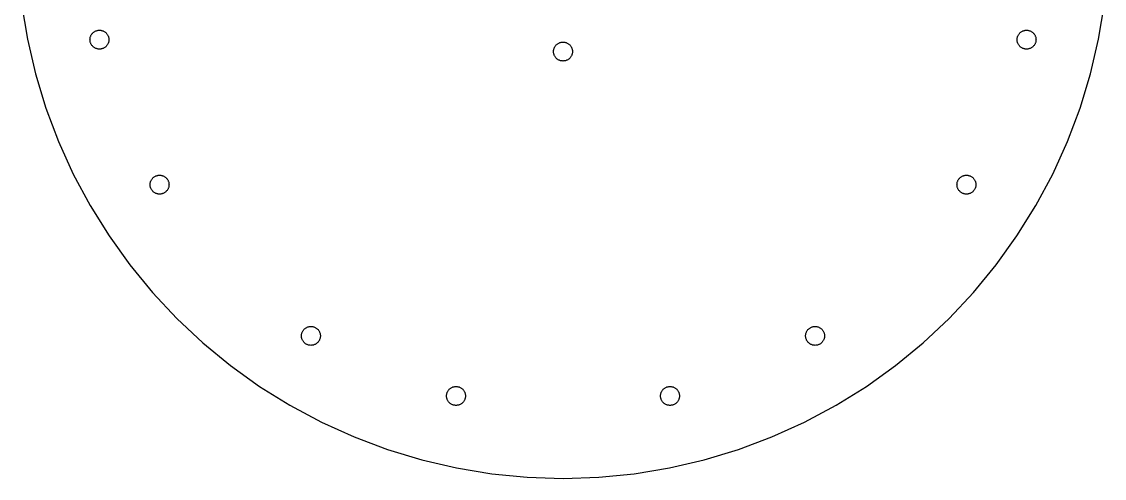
# Model space of a CAD drawing. Header units: metres. Extents: x -101 to 101, y -101 to 101.
# Drawn here: x -100.1 to 100.1, y -101 to -16.5 of the extents above; entities that cross this region are included whole.
import ezdxf

# ---------------------------------------------------------------- set-up
doc = ezdxf.new("R2010")
doc.units = ezdxf.units.M

msp = doc.modelspace()

# ---------------------------------------------------------------- linework, layer by layer
for p, q in [((-100.136, -13.1831), (-99.0593, -19.7041)), ((99.0593, -19.7041), (100.136, -13.1831)), ((-99.0593, -19.7041), (-97.5585, -26.1407)), ((-87.4946, -19.7957), (-87.4908, -19.6812)), ((-87.4908, -19.9101), (-87.4946, -19.7957)), ((-87.4908, -19.6812), (-87.4796, -19.5673)), ((-87.4796, -20.0241), (-87.4908, -19.9101)), ((-87.4796, -19.5673), (-87.4609, -19.4543)), ((-87.4609, -20.1371), (-87.4796, -20.0241)), ((-87.4609, -19.4543), (-87.4349, -19.3428)), ((-87.4349, -19.3428), (-87.4017, -19.2332)), ((-87.4017, -19.2332), (-87.3613, -19.126)), ((-87.3613, -19.126), (-87.3141, -19.0217)), ((-87.3141, -19.0217), (-87.2601, -18.9207)), ((-87.2601, -18.9207), (-87.1996, -18.8234)), ((-87.1996, -18.8234), (-87.1329, -18.7303)), ((-87.1329, -18.7303), (-87.0603, -18.6418)), ((-87.0603, -18.6418), (-86.982, -18.5582)), ((-86.982, -18.5582), (-86.8984, -18.48)), ((-86.8984, -18.48), (-86.8099, -18.4073)), ((-86.8099, -18.4073), (-86.7168, -18.3406)), ((-86.7168, -18.3406), (-86.6196, -18.2801)), ((-86.6196, -18.2801), (-86.5186, -18.2262)), ((-86.5186, -18.2262), (-86.4143, -18.1789)), ((-86.4143, -18.1789), (-86.3071, -18.1385)), ((-86.3071, -18.1385), (-86.1975, -18.1053)), ((-86.1975, -18.1053), (-86.086, -18.0793)), ((-86.086, -18.0793), (-85.973, -18.0607)), ((-85.973, -18.0607), (-85.859, -18.0494)), ((-85.859, -18.0494), (-85.7446, -18.0457)), ((-85.7446, -18.0457), (-85.6301, -18.0494)), ((-85.6301, -18.0494), (-85.5161, -18.0607)), ((-85.5161, -18.0607), (-85.4032, -18.0793)), ((-85.4032, -18.0793), (-85.2916, -18.1053)), ((-85.2916, -18.1053), (-85.182, -18.1385)), ((-85.182, -18.1385), (-85.0749, -18.1789)), ((-85.0749, -18.1789), (-84.9706, -18.2262)), ((-84.9706, -18.2262), (-84.8696, -18.2801)), ((-84.8696, -18.2801), (-84.7723, -18.3406)), ((-84.7723, -18.3406), (-84.6792, -18.4073)), ((-84.6792, -18.4073), (-84.5907, -18.48)), ((-84.5907, -18.48), (-84.5071, -18.5582)), ((-84.5071, -18.5582), (-84.4288, -18.6418)), ((-84.4288, -18.6418), (-84.3562, -18.7303)), ((-84.3562, -18.7303), (-84.2895, -18.8234)), ((-84.2895, -18.8234), (-84.229, -18.9207)), ((-84.229, -18.9207), (-84.175, -19.0217)), ((-84.175, -19.0217), (-84.1278, -19.126)), ((-84.1278, -19.126), (-84.0874, -19.2332)), ((-84.0874, -19.2332), (-84.0542, -19.3428)), ((-84.0542, -19.3428), (-84.0282, -19.4543)), ((-84.0282, -19.4543), (-84.0095, -19.5673)), ((-84.0095, -20.0241), (-84.0282, -20.1371)), ((-84.0095, -19.5673), (-83.9983, -19.6812)), ((-83.9983, -19.9101), (-84.0095, -20.0241)), ((-83.9983, -19.6812), (-83.9946, -19.7957)), ((-83.9946, -19.7957), (-83.9983, -19.9101)), ((83.9946, -19.7957), (83.9983, -19.6812)), ((83.9983, -19.9101), (83.9946, -19.7957)), ((83.9983, -19.6812), (84.0095, -19.5673)), ((84.0095, -20.0241), (83.9983, -19.9101)), ((84.0095, -19.5673), (84.0282, -19.4543)), ((84.0282, -20.1371), (84.0095, -20.0241)), ((84.0282, -19.4543), (84.0542, -19.3428)), ((84.0542, -19.3428), (84.0874, -19.2332)), ((84.0874, -19.2332), (84.1278, -19.126)), ((84.1278, -19.126), (84.175, -19.0217)), ((84.175, -19.0217), (84.229, -18.9207)), ((84.229, -18.9207), (84.2895, -18.8234)), ((84.2895, -18.8234), (84.3562, -18.7303)), ((84.3562, -18.7303), (84.4288, -18.6418)), ((84.4288, -18.6418), (84.5071, -18.5582)), ((84.5071, -18.5582), (84.5907, -18.48)), ((84.5907, -18.48), (84.6792, -18.4073)), ((84.6792, -18.4073), (84.7723, -18.3406)), ((84.7723, -18.3406), (84.8696, -18.2801)), ((84.8696, -18.2801), (84.9706, -18.2262)), ((84.9706, -18.2262), (85.0749, -18.1789)), ((85.0749, -18.1789), (85.182, -18.1385)), ((85.182, -18.1385), (85.2916, -18.1053)), ((85.2916, -18.1053), (85.4032, -18.0793)), ((85.4032, -18.0793), (85.5161, -18.0607)), ((85.5161, -18.0607), (85.6301, -18.0494)), ((85.6301, -18.0494), (85.7446, -18.0457)), ((85.7446, -18.0457), (85.859, -18.0494)), ((85.859, -18.0494), (85.973, -18.0607)), ((85.973, -18.0607), (86.086, -18.0793)), ((86.086, -18.0793), (86.1975, -18.1053)), ((86.1975, -18.1053), (86.3071, -18.1385)), ((86.3071, -18.1385), (86.4143, -18.1789)), ((86.4143, -18.1789), (86.5186, -18.2262)), ((86.5186, -18.2262), (86.6196, -18.2801)), ((86.6196, -18.2801), (86.7168, -18.3406)), ((86.7168, -18.3406), (86.8099, -18.4073)), ((86.8099, -18.4073), (86.8984, -18.48)), ((86.8984, -18.48), (86.982, -18.5582)), ((86.982, -18.5582), (87.0603, -18.6418)), ((87.0603, -18.6418), (87.1329, -18.7303)), ((87.1329, -18.7303), (87.1996, -18.8234)), ((87.1996, -18.8234), (87.2601, -18.9207)), ((87.2601, -18.9207), (87.3141, -19.0217)), ((87.3141, -19.0217), (87.3613, -19.126)), ((87.3613, -19.126), (87.4017, -19.2332)), ((87.4017, -19.2332), (87.4349, -19.3428)), ((87.4349, -19.3428), (87.4609, -19.4543)), ((87.4609, -19.4543), (87.4796, -19.5673)), ((87.4796, -20.0241), (87.4609, -20.1371)), ((87.4796, -19.5673), (87.4908, -19.6812)), ((87.4908, -19.9101), (87.4796, -20.0241)), ((87.4908, -19.6812), (87.4946, -19.7957)), ((87.4946, -19.7957), (87.4908, -19.9101)), ((97.5585, -26.1407), (99.0593, -19.7041)), ((-87.4349, -20.2486), (-87.4609, -20.1371)), ((-87.4017, -20.3582), (-87.4349, -20.2486)), ((-87.3613, -20.4654), (-87.4017, -20.3582)), ((-87.3141, -20.5697), (-87.3613, -20.4654)), ((-87.2601, -20.6707), (-87.3141, -20.5697)), ((-87.1996, -20.7679), (-87.2601, -20.6707)), ((-87.1329, -20.861), (-87.1996, -20.7679)), ((-87.0603, -20.9495), (-87.1329, -20.861)), ((-86.982, -21.0331), (-87.0603, -20.9495)), ((-86.8984, -21.1114), (-86.982, -21.0331)), ((-86.8099, -21.1841), (-86.8984, -21.1114)), ((-86.7168, -21.2508), (-86.8099, -21.1841)), ((-86.6196, -21.3112), (-86.7168, -21.2508)), ((-86.5186, -21.3652), (-86.6196, -21.3112)), ((-86.4143, -21.4125), (-86.5186, -21.3652)), ((-86.3071, -21.4528), (-86.4143, -21.4125)), ((-86.1975, -21.4861), (-86.3071, -21.4528)), ((-86.086, -21.5121), (-86.1975, -21.4861)), ((-85.973, -21.5307), (-86.086, -21.5121)), ((-85.859, -21.5419), (-85.973, -21.5307)), ((-85.7446, -21.5457), (-85.859, -21.5419)), ((-85.6301, -21.5419), (-85.7446, -21.5457)), ((-85.5161, -21.5307), (-85.6301, -21.5419)), ((-85.4032, -21.5121), (-85.5161, -21.5307)), ((-85.2916, -21.4861), (-85.4032, -21.5121)), ((-85.182, -21.4528), (-85.2916, -21.4861)), ((-85.0749, -21.4125), (-85.182, -21.4528)), ((-84.9706, -21.3652), (-85.0749, -21.4125)), ((-84.8696, -21.3112), (-84.9706, -21.3652)), ((-84.7723, -21.2508), (-84.8696, -21.3112)), ((-84.6792, -21.1841), (-84.7723, -21.2508)), ((-84.5907, -21.1114), (-84.6792, -21.1841)), ((-84.5071, -21.0331), (-84.5907, -21.1114)), ((-84.4288, -20.9495), (-84.5071, -21.0331)), ((-84.3562, -20.861), (-84.4288, -20.9495)), ((-84.2895, -20.7679), (-84.3562, -20.861)), ((-84.229, -20.6707), (-84.2895, -20.7679)), ((-84.175, -20.5697), (-84.229, -20.6707)), ((-84.1278, -20.4654), (-84.175, -20.5697)), ((-84.0874, -20.3582), (-84.1278, -20.4654)), ((-84.0542, -20.2486), (-84.0874, -20.3582)), ((-84.0282, -20.1371), (-84.0542, -20.2486)), ((-1.75, -22), (-1.74625, -21.8855)), ((-1.74625, -22.1144), (-1.75, -22)), ((-1.74625, -21.8855), (-1.73502, -21.7716)), ((-1.73502, -21.7716), (-1.71637, -21.6586)), ((-1.71637, -21.6586), (-1.69037, -21.5471)), ((-1.69037, -21.5471), (-1.65712, -21.4375)), ((-1.65712, -21.4375), (-1.61678, -21.3303)), ((-1.61678, -21.3303), (-1.56952, -21.226)), ((-1.56952, -21.226), (-1.51553, -21.125)), ((-1.51553, -21.125), (-1.45506, -21.0277)), ((-1.45506, -21.0277), (-1.38837, -20.9347)), ((-1.38837, -20.9347), (-1.31572, -20.8461)), ((-1.31572, -20.8461), (-1.23743, -20.7626)), ((-1.23743, -20.7626), (-1.15385, -20.6843)), ((-1.15385, -20.6843), (-1.06532, -20.6116)), ((-1.06532, -20.6116), (-0.972244, -20.5449)), ((-0.972244, -20.5449), (-0.875, -20.4845)), ((-0.875, -20.4845), (-0.774002, -20.4305)), ((-0.774002, -20.4305), (-0.669693, -20.3832)), ((-0.669693, -20.3832), (-0.562515, -20.3429)), ((-0.562515, -20.3429), (-0.452927, -20.3096)), ((-0.452927, -20.3096), (-0.3414, -20.2836)), ((-0.3414, -20.2836), (-0.228409, -20.265)), ((-0.228409, -20.265), (-0.114441, -20.2537)), ((-0.114441, -20.2537), (0, -20.25)), ((0, -20.25), (0.114441, -20.2537)), ((0.114441, -20.2537), (0.228409, -20.265)), ((0.228409, -20.265), (0.3414, -20.2836)), ((0.3414, -20.2836), (0.452927, -20.3096)), ((0.452927, -20.3096), (0.562515, -20.3429)), ((0.562515, -20.3429), (0.669693, -20.3832)), ((0.669693, -20.3832), (0.774002, -20.4305)), ((0.774002, -20.4305), (0.875, -20.4845)), ((0.875, -20.4845), (0.972244, -20.5449)), ((0.972244, -20.5449), (1.06532, -20.6116)), ((1.06532, -20.6116), (1.15385, -20.6843)), ((1.15385, -20.6843), (1.23743, -20.7626)), ((1.23743, -20.7626), (1.31572, -20.8461)), ((1.31572, -20.8461), (1.38837, -20.9347)), ((1.38837, -20.9347), (1.45506, -21.0277)), ((1.45506, -21.0277), (1.51553, -21.125)), ((1.51553, -21.125), (1.56952, -21.226)), ((1.56952, -21.226), (1.61678, -21.3303)), ((1.61678, -21.3303), (1.65712, -21.4375)), ((1.65712, -21.4375), (1.69037, -21.5471)), ((1.69037, -21.5471), (1.71637, -21.6586)), ((1.71637, -21.6586), (1.73502, -21.7716)), ((1.73502, -21.7716), (1.74625, -21.8855)), ((1.74625, -21.8855), (1.75, -22)), ((1.75, -22), (1.74625, -22.1144)), ((84.0542, -20.2486), (84.0282, -20.1371)), ((84.0874, -20.3582), (84.0542, -20.2486)), ((84.1278, -20.4654), (84.0874, -20.3582)), ((84.175, -20.5697), (84.1278, -20.4654)), ((84.229, -20.6707), (84.175, -20.5697)), ((84.2895, -20.7679), (84.229, -20.6707)), ((84.3562, -20.861), (84.2895, -20.7679)), ((84.4288, -20.9495), (84.3562, -20.861)), ((84.5071, -21.0331), (84.4288, -20.9495)), ((84.5907, -21.1114), (84.5071, -21.0331)), ((84.6792, -21.1841), (84.5907, -21.1114)), ((84.7723, -21.2508), (84.6792, -21.1841)), ((84.8696, -21.3112), (84.7723, -21.2508)), ((84.9706, -21.3652), (84.8696, -21.3112)), ((85.0749, -21.4125), (84.9706, -21.3652)), ((85.182, -21.4528), (85.0749, -21.4125)), ((85.2916, -21.4861), (85.182, -21.4528)), ((85.4032, -21.5121), (85.2916, -21.4861)), ((85.5161, -21.5307), (85.4032, -21.5121)), ((85.6301, -21.5419), (85.5161, -21.5307)), ((85.7446, -21.5457), (85.6301, -21.5419)), ((85.859, -21.5419), (85.7446, -21.5457)), ((85.973, -21.5307), (85.859, -21.5419)), ((86.086, -21.5121), (85.973, -21.5307)), ((86.1975, -21.4861), (86.086, -21.5121)), ((86.3071, -21.4528), (86.1975, -21.4861)), ((86.4143, -21.4125), (86.3071, -21.4528)), ((86.5186, -21.3652), (86.4143, -21.4125)), ((86.6196, -21.3112), (86.5186, -21.3652)), ((86.7168, -21.2508), (86.6196, -21.3112)), ((86.8099, -21.1841), (86.7168, -21.2508)), ((86.8984, -21.1114), (86.8099, -21.1841)), ((86.982, -21.0331), (86.8984, -21.1114)), ((87.0603, -20.9495), (86.982, -21.0331)), ((87.1329, -20.861), (87.0603, -20.9495)), ((87.1996, -20.7679), (87.1329, -20.861)), ((87.2601, -20.6707), (87.1996, -20.7679)), ((87.3141, -20.5697), (87.2601, -20.6707)), ((87.3613, -20.4654), (87.3141, -20.5697)), ((87.4017, -20.3582), (87.3613, -20.4654)), ((87.4349, -20.2486), (87.4017, -20.3582)), ((87.4609, -20.1371), (87.4349, -20.2486)), ((-1.73502, -22.2284), (-1.74625, -22.1144)), ((-1.71637, -22.3414), (-1.73502, -22.2284)), ((-1.69037, -22.4529), (-1.71637, -22.3414)), ((-1.65712, -22.5625), (-1.69037, -22.4529)), ((-1.61678, -22.6697), (-1.65712, -22.5625)), ((-1.56952, -22.774), (-1.61678, -22.6697)), ((-1.51553, -22.875), (-1.56952, -22.774)), ((-1.45506, -22.9722), (-1.51553, -22.875)), ((-1.38837, -23.0653), (-1.45506, -22.9722)), ((-1.31572, -23.1539), (-1.38837, -23.0653)), ((-1.23743, -23.2374), (-1.31572, -23.1539)), ((-1.15385, -23.3157), (-1.23743, -23.2374)), ((-1.06532, -23.3884), (-1.15385, -23.3157)), ((-0.972244, -23.4551), (-1.06532, -23.3884)), ((-0.875, -23.5155), (-0.972244, -23.4551)), ((-0.774002, -23.5695), (-0.875, -23.5155)), ((-0.669693, -23.6168), (-0.774002, -23.5695)), ((-0.562515, -23.6571), (-0.669693, -23.6168)), ((-0.452927, -23.6904), (-0.562515, -23.6571)), ((-0.3414, -23.7164), (-0.452927, -23.6904)), ((-0.228409, -23.735), (-0.3414, -23.7164)), ((-0.114441, -23.7462), (-0.228409, -23.735)), ((0, -23.75), (-0.114441, -23.7462)), ((0.114441, -23.7462), (0, -23.75)), ((0.228409, -23.735), (0.114441, -23.7462)), ((0.3414, -23.7164), (0.228409, -23.735)), ((0.452927, -23.6904), (0.3414, -23.7164)), ((0.562515, -23.6571), (0.452927, -23.6904)), ((0.669693, -23.6168), (0.562515, -23.6571)), ((0.774002, -23.5695), (0.669693, -23.6168)), ((0.875, -23.5155), (0.774002, -23.5695)), ((0.972244, -23.4551), (0.875, -23.5155)), ((1.06532, -23.3884), (0.972244, -23.4551)), ((1.15385, -23.3157), (1.06532, -23.3884)), ((1.23743, -23.2374), (1.15385, -23.3157)), ((1.31572, -23.1539), (1.23743, -23.2374)), ((1.38837, -23.0653), (1.31572, -23.1539)), ((1.45506, -22.9722), (1.38837, -23.0653)), ((1.51553, -22.875), (1.45506, -22.9722)), ((1.56952, -22.774), (1.51553, -22.875)), ((1.61678, -22.6697), (1.56952, -22.774)), ((1.65712, -22.5625), (1.61678, -22.6697)), ((1.69037, -22.4529), (1.65712, -22.5625)), ((1.71637, -22.3414), (1.69037, -22.4529)), ((1.73502, -22.2284), (1.71637, -22.3414)), ((1.74625, -22.1144), (1.73502, -22.2284)), ((-97.5585, -26.1407), (-95.6399, -32.4654)), ((95.6399, -32.4654), (97.5585, -26.1407)), ((-95.6399, -32.4654), (-93.3118, -38.651)), ((93.3118, -38.651), (95.6399, -32.4654)), ((-93.3118, -38.651), (-90.5841, -44.6711)), ((90.5841, -44.6711), (93.3118, -38.651)), ((-90.5841, -44.6711), (-87.4686, -50.5)), ((-76.2854, -46.0704), (-76.245, -45.9632)), ((-76.245, -45.9632), (-76.1978, -45.8589)), ((-76.1978, -45.8589), (-76.1438, -45.7579)), ((-76.1438, -45.7579), (-76.0833, -45.6606)), ((-76.0833, -45.6606), (-76.0166, -45.5676)), ((-76.0166, -45.5676), (-75.9439, -45.479)), ((-75.9439, -45.479), (-75.8657, -45.3954)), ((-75.8657, -45.3954), (-75.7821, -45.3172)), ((-75.7821, -45.3172), (-75.6936, -45.2445)), ((-75.6936, -45.2445), (-75.6005, -45.1778)), ((-75.6005, -45.1778), (-75.5032, -45.1173)), ((-75.5032, -45.1173), (-75.4022, -45.0634)), ((-75.4022, -45.0634), (-75.2979, -45.0161)), ((-75.2979, -45.0161), (-75.1908, -44.9758)), ((-75.1908, -44.9758), (-75.0812, -44.9425)), ((-75.0812, -44.9425), (-74.9696, -44.9165)), ((-74.9696, -44.9165), (-74.8566, -44.8979)), ((-74.8566, -44.8979), (-74.7427, -44.8866)), ((-74.7427, -44.8866), (-74.6282, -44.8829)), ((-74.6282, -44.8829), (-74.5138, -44.8866)), ((-74.5138, -44.8866), (-74.3998, -44.8979)), ((-74.3998, -44.8979), (-74.2868, -44.9165)), ((-74.2868, -44.9165), (-74.1753, -44.9425)), ((-74.1753, -44.9425), (-74.0657, -44.9758)), ((-74.0657, -44.9758), (-73.9585, -45.0161)), ((-73.9585, -45.0161), (-73.8542, -45.0634)), ((-73.8542, -45.0634), (-73.7532, -45.1173)), ((-73.7532, -45.1173), (-73.656, -45.1778)), ((-73.656, -45.1778), (-73.5629, -45.2445)), ((-73.5629, -45.2445), (-73.4744, -45.3172)), ((-73.4744, -45.3172), (-73.3908, -45.3954)), ((-73.3908, -45.3954), (-73.3125, -45.479)), ((-73.3125, -45.479), (-73.2399, -45.5676)), ((-73.2399, -45.5676), (-73.1732, -45.6606)), ((-73.1732, -45.6606), (-73.1127, -45.7579)), ((-73.1127, -45.7579), (-73.0587, -45.8589)), ((-73.0587, -45.8589), (-73.0114, -45.9632)), ((-73.0114, -45.9632), (-72.9711, -46.0704)), ((72.9711, -46.0704), (73.0114, -45.9632)), ((73.0114, -45.9632), (73.0587, -45.8589)), ((73.0587, -45.8589), (73.1127, -45.7579)), ((73.1127, -45.7579), (73.1732, -45.6606)), ((73.1732, -45.6606), (73.2399, -45.5676)), ((73.2399, -45.5676), (73.3125, -45.479)), ((73.3125, -45.479), (73.3908, -45.3954)), ((73.3908, -45.3954), (73.4744, -45.3172)), ((73.4744, -45.3172), (73.5629, -45.2445)), ((73.5629, -45.2445), (73.656, -45.1778)), ((73.656, -45.1778), (73.7532, -45.1173)), ((73.7532, -45.1173), (73.8542, -45.0634)), ((73.8542, -45.0634), (73.9585, -45.0161)), ((73.9585, -45.0161), (74.0657, -44.9758)), ((74.0657, -44.9758), (74.1753, -44.9425)), ((74.1753, -44.9425), (74.2868, -44.9165)), ((74.2868, -44.9165), (74.3998, -44.8979)), ((74.3998, -44.8979), (74.5138, -44.8866)), ((74.5138, -44.8866), (74.6282, -44.8829)), ((74.6282, -44.8829), (74.7427, -44.8866)), ((74.7427, -44.8866), (74.8566, -44.8979)), ((74.8566, -44.8979), (74.9696, -44.9165)), ((74.9696, -44.9165), (75.0812, -44.9425)), ((75.0812, -44.9425), (75.1908, -44.9758)), ((75.1908, -44.9758), (75.2979, -45.0161)), ((75.2979, -45.0161), (75.4022, -45.0634)), ((75.4022, -45.0634), (75.5032, -45.1173)), ((75.5032, -45.1173), (75.6005, -45.1778)), ((75.6005, -45.1778), (75.6936, -45.2445)), ((75.6936, -45.2445), (75.7821, -45.3172)), ((75.7821, -45.3172), (75.8657, -45.3954)), ((75.8657, -45.3954), (75.9439, -45.479)), ((75.9439, -45.479), (76.0166, -45.5676)), ((76.0166, -45.5676), (76.0833, -45.6606)), ((76.0833, -45.6606), (76.1438, -45.7579)), ((76.1438, -45.7579), (76.1978, -45.8589)), ((76.1978, -45.8589), (76.245, -45.9632)), ((76.245, -45.9632), (76.2854, -46.0704)), ((87.4686, -50.5), (90.5841, -44.6711)), ((-76.3782, -46.6329), (-76.3745, -46.5184)), ((-76.3745, -46.7473), (-76.3782, -46.6329)), ((-76.3745, -46.5184), (-76.3633, -46.4045)), ((-76.3633, -46.8613), (-76.3745, -46.7473)), ((-76.3633, -46.4045), (-76.3446, -46.2915)), ((-76.3446, -46.9743), (-76.3633, -46.8613)), ((-76.3446, -46.2915), (-76.3186, -46.1799)), ((-76.3186, -47.0858), (-76.3446, -46.9743)), ((-76.3186, -46.1799), (-76.2854, -46.0704)), ((-76.2854, -47.1954), (-76.3186, -47.0858)), ((-76.245, -47.3026), (-76.2854, -47.1954)), ((-76.1978, -47.4069), (-76.245, -47.3026)), ((-76.1438, -47.5079), (-76.1978, -47.4069)), ((-76.0833, -47.6051), (-76.1438, -47.5079)), ((-76.0166, -47.6982), (-76.0833, -47.6051)), ((-75.9439, -47.7867), (-76.0166, -47.6982)), ((-75.8657, -47.8703), (-75.9439, -47.7867)), ((-75.7821, -47.9486), (-75.8657, -47.8703)), ((-75.6936, -48.0213), (-75.7821, -47.9486)), ((-75.6005, -48.088), (-75.6936, -48.0213)), ((-73.5629, -48.0213), (-73.656, -48.088)), ((-73.4744, -47.9486), (-73.5629, -48.0213)), ((-73.3908, -47.8703), (-73.4744, -47.9486)), ((-73.3125, -47.7867), (-73.3908, -47.8703)), ((-73.2399, -47.6982), (-73.3125, -47.7867)), ((-73.1732, -47.6051), (-73.2399, -47.6982)), ((-73.1127, -47.5079), (-73.1732, -47.6051)), ((-73.0587, -47.4069), (-73.1127, -47.5079)), ((-73.0114, -47.3026), (-73.0587, -47.4069)), ((-72.9711, -47.1954), (-73.0114, -47.3026)), ((-72.9711, -46.0704), (-72.9379, -46.1799)), ((-72.9379, -47.0858), (-72.9711, -47.1954)), ((-72.9379, -46.1799), (-72.9118, -46.2915)), ((-72.9118, -46.9743), (-72.9379, -47.0858)), ((-72.9118, -46.2915), (-72.8932, -46.4045)), ((-72.8932, -46.8613), (-72.9118, -46.9743)), ((-72.8932, -46.4045), (-72.882, -46.5184)), ((-72.882, -46.7473), (-72.8932, -46.8613)), ((-72.882, -46.5184), (-72.8782, -46.6329)), ((-72.8782, -46.6329), (-72.882, -46.7473)), ((72.8782, -46.6329), (72.882, -46.5184)), ((72.882, -46.7473), (72.8782, -46.6329)), ((72.882, -46.5184), (72.8932, -46.4045)), ((72.8932, -46.8613), (72.882, -46.7473)), ((72.8932, -46.4045), (72.9118, -46.2915)), ((72.9118, -46.9743), (72.8932, -46.8613)), ((72.9118, -46.2915), (72.9379, -46.1799)), ((72.9379, -47.0858), (72.9118, -46.9743)), ((72.9379, -46.1799), (72.9711, -46.0704)), ((72.9711, -47.1954), (72.9379, -47.0858)), ((73.0114, -47.3026), (72.9711, -47.1954)), ((73.0587, -47.4069), (73.0114, -47.3026)), ((73.1127, -47.5079), (73.0587, -47.4069)), ((73.1732, -47.6051), (73.1127, -47.5079)), ((73.2399, -47.6982), (73.1732, -47.6051)), ((73.3125, -47.7867), (73.2399, -47.6982)), ((73.3908, -47.8703), (73.3125, -47.7867)), ((73.4744, -47.9486), (73.3908, -47.8703)), ((73.5629, -48.0213), (73.4744, -47.9486)), ((73.656, -48.088), (73.5629, -48.0213)), ((75.6936, -48.0213), (75.6005, -48.088)), ((75.7821, -47.9486), (75.6936, -48.0213)), ((75.8657, -47.8703), (75.7821, -47.9486)), ((75.9439, -47.7867), (75.8657, -47.8703)), ((76.0166, -47.6982), (75.9439, -47.7867)), ((76.0833, -47.6051), (76.0166, -47.6982)), ((76.1438, -47.5079), (76.0833, -47.6051)), ((76.1978, -47.4069), (76.1438, -47.5079)), ((76.245, -47.3026), (76.1978, -47.4069)), ((76.2854, -47.1954), (76.245, -47.3026)), ((76.2854, -46.0704), (76.3186, -46.1799)), ((76.3186, -47.0858), (76.2854, -47.1954)), ((76.3186, -46.1799), (76.3446, -46.2915)), ((76.3446, -46.9743), (76.3186, -47.0858)), ((76.3446, -46.2915), (76.3633, -46.4045)), ((76.3633, -46.8613), (76.3446, -46.9743)), ((76.3633, -46.4045), (76.3745, -46.5184)), ((76.3745, -46.7473), (76.3633, -46.8613)), ((76.3745, -46.5184), (76.3782, -46.6329)), ((76.3782, -46.6329), (76.3745, -46.7473)), ((-75.5032, -48.1484), (-75.6005, -48.088)), ((-75.4022, -48.2024), (-75.5032, -48.1484)), ((-75.2979, -48.2497), (-75.4022, -48.2024)), ((-75.1908, -48.29), (-75.2979, -48.2497)), ((-75.0812, -48.3233), (-75.1908, -48.29)), ((-74.9696, -48.3493), (-75.0812, -48.3233)), ((-74.8566, -48.3679), (-74.9696, -48.3493)), ((-74.7427, -48.3791), (-74.8566, -48.3679)), ((-74.6282, -48.3829), (-74.7427, -48.3791)), ((-74.5138, -48.3791), (-74.6282, -48.3829)), ((-74.3998, -48.3679), (-74.5138, -48.3791)), ((-74.2868, -48.3493), (-74.3998, -48.3679)), ((-74.1753, -48.3233), (-74.2868, -48.3493)), ((-74.0657, -48.29), (-74.1753, -48.3233)), ((-73.9585, -48.2497), (-74.0657, -48.29)), ((-73.8542, -48.2024), (-73.9585, -48.2497)), ((-73.7532, -48.1484), (-73.8542, -48.2024)), ((-73.656, -48.088), (-73.7532, -48.1484)), ((73.7532, -48.1484), (73.656, -48.088)), ((73.8542, -48.2024), (73.7532, -48.1484)), ((73.9585, -48.2497), (73.8542, -48.2024)), ((74.0657, -48.29), (73.9585, -48.2497)), ((74.1753, -48.3233), (74.0657, -48.29)), ((74.2868, -48.3493), (74.1753, -48.3233)), ((74.3998, -48.3679), (74.2868, -48.3493)), ((74.5138, -48.3791), (74.3998, -48.3679)), ((74.6282, -48.3829), (74.5138, -48.3791)), ((74.7427, -48.3791), (74.6282, -48.3829)), ((74.8566, -48.3679), (74.7427, -48.3791)), ((74.9696, -48.3493), (74.8566, -48.3679)), ((75.0812, -48.3233), (74.9696, -48.3493)), ((75.1908, -48.29), (75.0812, -48.3233)), ((75.2979, -48.2497), (75.1908, -48.29)), ((75.4022, -48.2024), (75.2979, -48.2497)), ((75.5032, -48.1484), (75.4022, -48.2024)), ((75.6005, -48.088), (75.5032, -48.1484)), ((-87.4686, -50.5), (-83.9784, -56.1126)), ((83.9784, -56.1126), (87.4686, -50.5)), ((-83.9784, -56.1126), (-80.1287, -61.4849)), ((80.1287, -61.4849), (83.9784, -56.1126)), ((-80.1287, -61.4849), (-75.9358, -66.5939)), ((75.9358, -66.5939), (80.1287, -61.4849)), ((-75.9358, -66.5939), (-71.4178, -71.4178)), ((71.4178, -71.4178), (75.9358, -66.5939)), ((-71.4178, -71.4178), (-66.5939, -75.9358)), ((66.5939, -75.9358), (71.4178, -71.4178)), ((-48.3233, -74.1753), (-48.29, -74.0657)), ((-48.29, -74.0657), (-48.2497, -73.9585)), ((-48.2497, -73.9585), (-48.2024, -73.8542)), ((-48.2024, -73.8542), (-48.1484, -73.7532)), ((-48.1484, -73.7532), (-48.088, -73.656)), ((-48.088, -73.656), (-48.0213, -73.5629)), ((-48.0213, -73.5629), (-47.9486, -73.4744)), ((-47.9486, -73.4744), (-47.8703, -73.3908)), ((-47.8703, -73.3908), (-47.7867, -73.3125)), ((-47.7867, -73.3125), (-47.6982, -73.2399)), ((-47.6982, -73.2399), (-47.6051, -73.1732)), ((-47.6051, -73.1732), (-47.5079, -73.1127)), ((-47.5079, -73.1127), (-47.4069, -73.0587)), ((-47.4069, -73.0587), (-47.3026, -73.0114)), ((-47.3026, -73.0114), (-47.1954, -72.9711)), ((-47.1954, -72.9711), (-47.0858, -72.9379)), ((-47.0858, -72.9379), (-46.9743, -72.9118)), ((-46.9743, -72.9118), (-46.8613, -72.8932)), ((-46.8613, -72.8932), (-46.7473, -72.882)), ((-46.7473, -72.882), (-46.6329, -72.8782)), ((-46.6329, -72.8782), (-46.5184, -72.882)), ((-46.5184, -72.882), (-46.4045, -72.8932)), ((-46.4045, -72.8932), (-46.2915, -72.9118)), ((-46.2915, -72.9118), (-46.1799, -72.9379)), ((-46.1799, -72.9379), (-46.0704, -72.9711)), ((-46.0704, -72.9711), (-45.9632, -73.0114)), ((-45.9632, -73.0114), (-45.8589, -73.0587)), ((-45.8589, -73.0587), (-45.7579, -73.1127)), ((-45.7579, -73.1127), (-45.6606, -73.1732)), ((-45.6606, -73.1732), (-45.5676, -73.2399)), ((-45.5676, -73.2399), (-45.479, -73.3125)), ((-45.479, -73.3125), (-45.3954, -73.3908)), ((-45.3954, -73.3908), (-45.3172, -73.4744)), ((-45.3172, -73.4744), (-45.2445, -73.5629)), ((-45.2445, -73.5629), (-45.1778, -73.656)), ((-45.1778, -73.656), (-45.1173, -73.7532)), ((-45.1173, -73.7532), (-45.0634, -73.8542)), ((-45.0634, -73.8542), (-45.0161, -73.9585)), ((-45.0161, -73.9585), (-44.9758, -74.0657)), ((-44.9758, -74.0657), (-44.9425, -74.1753)), ((44.9425, -74.1753), (44.9758, -74.0657)), ((44.9758, -74.0657), (45.0161, -73.9585)), ((45.0161, -73.9585), (45.0634, -73.8542)), ((45.0634, -73.8542), (45.1173, -73.7532)), ((45.1173, -73.7532), (45.1778, -73.656)), ((45.1778, -73.656), (45.2445, -73.5629)), ((45.2445, -73.5629), (45.3172, -73.4744)), ((45.3172, -73.4744), (45.3954, -73.3908)), ((45.3954, -73.3908), (45.479, -73.3125)), ((45.479, -73.3125), (45.5676, -73.2399)), ((45.5676, -73.2399), (45.6606, -73.1732)), ((45.6606, -73.1732), (45.7579, -73.1127)), ((45.7579, -73.1127), (45.8589, -73.0587)), ((45.8589, -73.0587), (45.9632, -73.0114)), ((45.9632, -73.0114), (46.0704, -72.9711)), ((46.0704, -72.9711), (46.1799, -72.9379)), ((46.1799, -72.9379), (46.2915, -72.9118)), ((46.2915, -72.9118), (46.4045, -72.8932)), ((46.4045, -72.8932), (46.5184, -72.882)), ((46.5184, -72.882), (46.6329, -72.8782)), ((46.6329, -72.8782), (46.7473, -72.882)), ((46.7473, -72.882), (46.8613, -72.8932)), ((46.8613, -72.8932), (46.9743, -72.9118)), ((46.9743, -72.9118), (47.0858, -72.9379)), ((47.0858, -72.9379), (47.1954, -72.9711)), ((47.1954, -72.9711), (47.3026, -73.0114)), ((47.3026, -73.0114), (47.4069, -73.0587)), ((47.4069, -73.0587), (47.5079, -73.1127)), ((47.5079, -73.1127), (47.6051, -73.1732)), ((47.6051, -73.1732), (47.6982, -73.2399)), ((47.6982, -73.2399), (47.7867, -73.3125)), ((47.7867, -73.3125), (47.8703, -73.3908)), ((47.8703, -73.3908), (47.9486, -73.4744)), ((47.9486, -73.4744), (48.0213, -73.5629)), ((48.0213, -73.5629), (48.088, -73.656)), ((48.088, -73.656), (48.1484, -73.7532)), ((48.1484, -73.7532), (48.2024, -73.8542)), ((48.2024, -73.8542), (48.2497, -73.9585)), ((48.2497, -73.9585), (48.29, -74.0657)), ((48.29, -74.0657), (48.3233, -74.1753)), ((-66.5939, -75.9358), (-61.4849, -80.1287)), ((-48.3829, -74.6282), (-48.3791, -74.5138)), ((-48.3791, -74.7427), (-48.3829, -74.6282)), ((-48.3791, -74.5138), (-48.3679, -74.3998)), ((-48.3679, -74.8566), (-48.3791, -74.7427)), ((-48.3679, -74.3998), (-48.3493, -74.2868)), ((-48.3493, -74.9696), (-48.3679, -74.8566)), ((-48.3493, -74.2868), (-48.3233, -74.1753)), ((-48.3233, -75.0812), (-48.3493, -74.9696)), ((-48.29, -75.1908), (-48.3233, -75.0812)), ((-48.2497, -75.2979), (-48.29, -75.1908)), ((-48.2024, -75.4022), (-48.2497, -75.2979)), ((-48.1484, -75.5032), (-48.2024, -75.4022)), ((-48.088, -75.6005), (-48.1484, -75.5032)), ((-48.0213, -75.6936), (-48.088, -75.6005)), ((-47.9486, -75.7821), (-48.0213, -75.6936)), ((-47.8703, -75.8657), (-47.9486, -75.7821)), ((-47.7867, -75.9439), (-47.8703, -75.8657)), ((-47.6982, -76.0166), (-47.7867, -75.9439)), ((-47.6051, -76.0833), (-47.6982, -76.0166)), ((-47.5079, -76.1438), (-47.6051, -76.0833)), ((-45.6606, -76.0833), (-45.7579, -76.1438)), ((-45.5676, -76.0166), (-45.6606, -76.0833)), ((-45.479, -75.9439), (-45.5676, -76.0166)), ((-45.3954, -75.8657), (-45.479, -75.9439)), ((-45.3172, -75.7821), (-45.3954, -75.8657)), ((-45.2445, -75.6936), (-45.3172, -75.7821)), ((-45.1778, -75.6005), (-45.2445, -75.6936)), ((-45.1173, -75.5032), (-45.1778, -75.6005)), ((-45.0634, -75.4022), (-45.1173, -75.5032)), ((-45.0161, -75.2979), (-45.0634, -75.4022)), ((-44.9758, -75.1908), (-45.0161, -75.2979)), ((-44.9425, -75.0812), (-44.9758, -75.1908)), ((-44.9425, -74.1753), (-44.9165, -74.2868)), ((-44.9165, -74.9696), (-44.9425, -75.0812)), ((-44.9165, -74.2868), (-44.8979, -74.3998)), ((-44.8979, -74.8566), (-44.9165, -74.9696)), ((-44.8979, -74.3998), (-44.8866, -74.5138)), ((-44.8866, -74.7427), (-44.8979, -74.8566)), ((-44.8866, -74.5138), (-44.8829, -74.6282)), ((-44.8829, -74.6282), (-44.8866, -74.7427)), ((44.8829, -74.6282), (44.8866, -74.5138)), ((44.8866, -74.7427), (44.8829, -74.6282)), ((44.8866, -74.5138), (44.8979, -74.3998)), ((44.8979, -74.8566), (44.8866, -74.7427)), ((44.8979, -74.3998), (44.9165, -74.2868)), ((44.9165, -74.9696), (44.8979, -74.8566)), ((44.9165, -74.2868), (44.9425, -74.1753)), ((44.9425, -75.0812), (44.9165, -74.9696)), ((44.9758, -75.1908), (44.9425, -75.0812)), ((45.0161, -75.2979), (44.9758, -75.1908)), ((45.0634, -75.4022), (45.0161, -75.2979)), ((45.1173, -75.5032), (45.0634, -75.4022)), ((45.1778, -75.6005), (45.1173, -75.5032)), ((45.2445, -75.6936), (45.1778, -75.6005)), ((45.3172, -75.7821), (45.2445, -75.6936)), ((45.3954, -75.8657), (45.3172, -75.7821)), ((45.479, -75.9439), (45.3954, -75.8657)), ((45.5676, -76.0166), (45.479, -75.9439)), ((45.6606, -76.0833), (45.5676, -76.0166)), ((45.7579, -76.1438), (45.6606, -76.0833)), ((47.6051, -76.0833), (47.5079, -76.1438)), ((47.6982, -76.0166), (47.6051, -76.0833)), ((47.7867, -75.9439), (47.6982, -76.0166)), ((47.8703, -75.8657), (47.7867, -75.9439)), ((47.9486, -75.7821), (47.8703, -75.8657)), ((48.0213, -75.6936), (47.9486, -75.7821)), ((48.088, -75.6005), (48.0213, -75.6936)), ((48.1484, -75.5032), (48.088, -75.6005)), ((48.2024, -75.4022), (48.1484, -75.5032)), ((48.2497, -75.2979), (48.2024, -75.4022)), ((48.29, -75.1908), (48.2497, -75.2979)), ((48.3233, -75.0812), (48.29, -75.1908)), ((48.3233, -74.1753), (48.3493, -74.2868)), ((48.3493, -74.9696), (48.3233, -75.0812)), ((48.3493, -74.2868), (48.3679, -74.3998)), ((48.3679, -74.8566), (48.3493, -74.9696)), ((48.3679, -74.3998), (48.3791, -74.5138)), ((48.3791, -74.7427), (48.3679, -74.8566)), ((48.3791, -74.5138), (48.3829, -74.6282)), ((48.3829, -74.6282), (48.3791, -74.7427)), ((61.4849, -80.1287), (66.5939, -75.9358)), ((-47.4069, -76.1978), (-47.5079, -76.1438)), ((-47.3026, -76.245), (-47.4069, -76.1978)), ((-47.1954, -76.2854), (-47.3026, -76.245)), ((-47.0858, -76.3186), (-47.1954, -76.2854)), ((-46.9743, -76.3446), (-47.0858, -76.3186)), ((-46.8613, -76.3633), (-46.9743, -76.3446)), ((-46.7473, -76.3745), (-46.8613, -76.3633)), ((-46.6329, -76.3782), (-46.7473, -76.3745)), ((-46.5184, -76.3745), (-46.6329, -76.3782)), ((-46.4045, -76.3633), (-46.5184, -76.3745)), ((-46.2915, -76.3446), (-46.4045, -76.3633)), ((-46.1799, -76.3186), (-46.2915, -76.3446)), ((-46.0704, -76.2854), (-46.1799, -76.3186)), ((-45.9632, -76.245), (-46.0704, -76.2854)), ((-45.8589, -76.1978), (-45.9632, -76.245)), ((-45.7579, -76.1438), (-45.8589, -76.1978)), ((45.8589, -76.1978), (45.7579, -76.1438)), ((45.9632, -76.245), (45.8589, -76.1978)), ((46.0704, -76.2854), (45.9632, -76.245)), ((46.1799, -76.3186), (46.0704, -76.2854)), ((46.2915, -76.3446), (46.1799, -76.3186)), ((46.4045, -76.3633), (46.2915, -76.3446)), ((46.5184, -76.3745), (46.4045, -76.3633)), ((46.6329, -76.3782), (46.5184, -76.3745)), ((46.7473, -76.3745), (46.6329, -76.3782)), ((46.8613, -76.3633), (46.7473, -76.3745)), ((46.9743, -76.3446), (46.8613, -76.3633)), ((47.0858, -76.3186), (46.9743, -76.3446)), ((47.1954, -76.2854), (47.0858, -76.3186)), ((47.3026, -76.245), (47.1954, -76.2854)), ((47.4069, -76.1978), (47.3026, -76.245)), ((47.5079, -76.1438), (47.4069, -76.1978)), ((-61.4849, -80.1287), (-56.1126, -83.9784)), ((56.1126, -83.9784), (61.4849, -80.1287)), ((-56.1126, -83.9784), (-50.5, -87.4686)), ((-20.4654, -84.1278), (-20.3582, -84.0874)), ((-20.3582, -84.0874), (-20.2486, -84.0542)), ((-20.2486, -84.0542), (-20.1371, -84.0282)), ((-20.1371, -84.0282), (-20.0241, -84.0095)), ((-20.0241, -84.0095), (-19.9101, -83.9983)), ((-19.9101, -83.9983), (-19.7957, -83.9946)), ((-19.7957, -83.9946), (-19.6812, -83.9983)), ((-19.6812, -83.9983), (-19.5673, -84.0095)), ((-19.5673, -84.0095), (-19.4543, -84.0282)), ((-19.4543, -84.0282), (-19.3428, -84.0542)), ((-19.3428, -84.0542), (-19.2332, -84.0874)), ((-19.2332, -84.0874), (-19.126, -84.1278)), ((19.126, -84.1278), (19.2332, -84.0874)), ((19.2332, -84.0874), (19.3428, -84.0542)), ((19.3428, -84.0542), (19.4543, -84.0282)), ((19.4543, -84.0282), (19.5673, -84.0095)), ((19.5673, -84.0095), (19.6812, -83.9983)), ((19.6812, -83.9983), (19.7957, -83.9946)), ((19.7957, -83.9946), (19.9101, -83.9983)), ((19.9101, -83.9983), (20.0241, -84.0095)), ((20.0241, -84.0095), (20.1371, -84.0282)), ((20.1371, -84.0282), (20.2486, -84.0542)), ((20.2486, -84.0542), (20.3582, -84.0874)), ((20.3582, -84.0874), (20.4654, -84.1278)), ((50.5, -87.4686), (56.1126, -83.9784)), ((-21.5457, -85.7446), (-21.5419, -85.6301)), ((-21.5419, -85.859), (-21.5457, -85.7446)), ((-21.5419, -85.6301), (-21.5307, -85.5161)), ((-21.5307, -85.973), (-21.5419, -85.859)), ((-21.5307, -85.5161), (-21.5121, -85.4032)), ((-21.5121, -86.086), (-21.5307, -85.973)), ((-21.5121, -85.4032), (-21.4861, -85.2916)), ((-21.4861, -86.1975), (-21.5121, -86.086)), ((-21.4861, -85.2916), (-21.4528, -85.182)), ((-21.4528, -85.182), (-21.4125, -85.0749)), ((-21.4125, -85.0749), (-21.3652, -84.9706)), ((-21.3652, -84.9706), (-21.3112, -84.8696)), ((-21.3112, -84.8696), (-21.2508, -84.7723)), ((-21.2508, -84.7723), (-21.1841, -84.6792)), ((-21.1841, -84.6792), (-21.1114, -84.5907)), ((-21.1114, -84.5907), (-21.0331, -84.5071)), ((-21.0331, -84.5071), (-20.9495, -84.4288)), ((-20.9495, -84.4288), (-20.861, -84.3562)), ((-20.861, -84.3562), (-20.7679, -84.2895)), ((-20.7679, -84.2895), (-20.6707, -84.229)), ((-20.6707, -84.229), (-20.5697, -84.175)), ((-20.5697, -84.175), (-20.4654, -84.1278)), ((-19.126, -84.1278), (-19.0217, -84.175)), ((-19.0217, -84.175), (-18.9207, -84.229)), ((-18.9207, -84.229), (-18.8234, -84.2895)), ((-18.8234, -84.2895), (-18.7303, -84.3562)), ((-18.7303, -84.3562), (-18.6418, -84.4288)), ((-18.6418, -84.4288), (-18.5582, -84.5071)), ((-18.5582, -84.5071), (-18.48, -84.5907)), ((-18.48, -84.5907), (-18.4073, -84.6792)), ((-18.4073, -84.6792), (-18.3406, -84.7723)), ((-18.3406, -84.7723), (-18.2801, -84.8696)), ((-18.2801, -84.8696), (-18.2262, -84.9706)), ((-18.2262, -84.9706), (-18.1789, -85.0749)), ((-18.1789, -85.0749), (-18.1385, -85.182)), ((-18.1385, -85.182), (-18.1053, -85.2916)), ((-18.1053, -85.2916), (-18.0793, -85.4032)), ((-18.0793, -86.086), (-18.1053, -86.1975)), ((-18.0793, -85.4032), (-18.0607, -85.5161)), ((-18.0607, -85.973), (-18.0793, -86.086)), ((-18.0607, -85.5161), (-18.0494, -85.6301)), ((-18.0494, -85.859), (-18.0607, -85.973)), ((-18.0494, -85.6301), (-18.0457, -85.7446)), ((-18.0457, -85.7446), (-18.0494, -85.859)), ((18.0457, -85.7446), (18.0494, -85.6301)), ((18.0494, -85.859), (18.0457, -85.7446)), ((18.0494, -85.6301), (18.0607, -85.5161)), ((18.0607, -85.973), (18.0494, -85.859)), ((18.0607, -85.5161), (18.0793, -85.4032)), ((18.0793, -86.086), (18.0607, -85.973)), ((18.0793, -85.4032), (18.1053, -85.2916)), ((18.1053, -86.1975), (18.0793, -86.086)), ((18.1053, -85.2916), (18.1385, -85.182)), ((18.1385, -85.182), (18.1789, -85.0749)), ((18.1789, -85.0749), (18.2262, -84.9706)), ((18.2262, -84.9706), (18.2801, -84.8696)), ((18.2801, -84.8696), (18.3406, -84.7723)), ((18.3406, -84.7723), (18.4073, -84.6792)), ((18.4073, -84.6792), (18.48, -84.5907)), ((18.48, -84.5907), (18.5582, -84.5071)), ((18.5582, -84.5071), (18.6418, -84.4288)), ((18.6418, -84.4288), (18.7303, -84.3562)), ((18.7303, -84.3562), (18.8234, -84.2895)), ((18.8234, -84.2895), (18.9207, -84.229)), ((18.9207, -84.229), (19.0217, -84.175)), ((19.0217, -84.175), (19.126, -84.1278)), ((20.4654, -84.1278), (20.5697, -84.175)), ((20.5697, -84.175), (20.6707, -84.229)), ((20.6707, -84.229), (20.7679, -84.2895)), ((20.7679, -84.2895), (20.861, -84.3562)), ((20.861, -84.3562), (20.9495, -84.4288)), ((20.9495, -84.4288), (21.0331, -84.5071)), ((21.0331, -84.5071), (21.1114, -84.5907)), ((21.1114, -84.5907), (21.1841, -84.6792)), ((21.1841, -84.6792), (21.2508, -84.7723)), ((21.2508, -84.7723), (21.3112, -84.8696)), ((21.3112, -84.8696), (21.3652, -84.9706)), ((21.3652, -84.9706), (21.4125, -85.0749)), ((21.4125, -85.0749), (21.4528, -85.182)), ((21.4528, -85.182), (21.4861, -85.2916)), ((21.4861, -85.2916), (21.5121, -85.4032)), ((21.5121, -86.086), (21.4861, -86.1975)), ((21.5121, -85.4032), (21.5307, -85.5161)), ((21.5307, -85.973), (21.5121, -86.086)), ((21.5307, -85.5161), (21.5419, -85.6301)), ((21.5419, -85.859), (21.5307, -85.973)), ((21.5419, -85.6301), (21.5457, -85.7446)), ((21.5457, -85.7446), (21.5419, -85.859)), ((-50.5, -87.4686), (-44.6711, -90.5841)), ((-21.4528, -86.3071), (-21.4861, -86.1975)), ((-21.4125, -86.4143), (-21.4528, -86.3071)), ((-21.3652, -86.5186), (-21.4125, -86.4143)), ((-21.3112, -86.6196), (-21.3652, -86.5186)), ((-21.2508, -86.7168), (-21.3112, -86.6196)), ((-21.1841, -86.8099), (-21.2508, -86.7168)), ((-21.1114, -86.8984), (-21.1841, -86.8099)), ((-21.0331, -86.982), (-21.1114, -86.8984)), ((-20.9495, -87.0603), (-21.0331, -86.982)), ((-20.861, -87.1329), (-20.9495, -87.0603)), ((-20.7679, -87.1996), (-20.861, -87.1329)), ((-20.6707, -87.2601), (-20.7679, -87.1996)), ((-20.5697, -87.3141), (-20.6707, -87.2601)), ((-20.4654, -87.3613), (-20.5697, -87.3141)), ((-20.3582, -87.4017), (-20.4654, -87.3613)), ((-20.2486, -87.4349), (-20.3582, -87.4017)), ((-20.1371, -87.4609), (-20.2486, -87.4349)), ((-20.0241, -87.4796), (-20.1371, -87.4609)), ((-19.9101, -87.4908), (-20.0241, -87.4796)), ((-19.7957, -87.4946), (-19.9101, -87.4908)), ((-19.6812, -87.4908), (-19.7957, -87.4946)), ((-19.5673, -87.4796), (-19.6812, -87.4908)), ((-19.4543, -87.4609), (-19.5673, -87.4796)), ((-19.3428, -87.4349), (-19.4543, -87.4609)), ((-19.2332, -87.4017), (-19.3428, -87.4349)), ((-19.126, -87.3613), (-19.2332, -87.4017)), ((-19.0217, -87.3141), (-19.126, -87.3613)), ((-18.9207, -87.2601), (-19.0217, -87.3141)), ((-18.8234, -87.1996), (-18.9207, -87.2601)), ((-18.7303, -87.1329), (-18.8234, -87.1996)), ((-18.6418, -87.0603), (-18.7303, -87.1329)), ((-18.5582, -86.982), (-18.6418, -87.0603)), ((-18.48, -86.8984), (-18.5582, -86.982)), ((-18.4073, -86.8099), (-18.48, -86.8984)), ((-18.3406, -86.7168), (-18.4073, -86.8099)), ((-18.2801, -86.6196), (-18.3406, -86.7168)), ((-18.2262, -86.5186), (-18.2801, -86.6196)), ((-18.1789, -86.4143), (-18.2262, -86.5186)), ((-18.1385, -86.3071), (-18.1789, -86.4143)), ((-18.1053, -86.1975), (-18.1385, -86.3071)), ((18.1385, -86.3071), (18.1053, -86.1975)), ((18.1789, -86.4143), (18.1385, -86.3071)), ((18.2262, -86.5186), (18.1789, -86.4143)), ((18.2801, -86.6196), (18.2262, -86.5186)), ((18.3406, -86.7168), (18.2801, -86.6196)), ((18.4073, -86.8099), (18.3406, -86.7168)), ((18.48, -86.8984), (18.4073, -86.8099)), ((18.5582, -86.982), (18.48, -86.8984)), ((18.6418, -87.0603), (18.5582, -86.982)), ((18.7303, -87.1329), (18.6418, -87.0603)), ((18.8234, -87.1996), (18.7303, -87.1329)), ((18.9207, -87.2601), (18.8234, -87.1996)), ((19.0217, -87.3141), (18.9207, -87.2601)), ((19.126, -87.3613), (19.0217, -87.3141)), ((19.2332, -87.4017), (19.126, -87.3613)), ((19.3428, -87.4349), (19.2332, -87.4017)), ((19.4543, -87.4609), (19.3428, -87.4349)), ((19.5673, -87.4796), (19.4543, -87.4609)), ((19.6812, -87.4908), (19.5673, -87.4796)), ((19.7957, -87.4946), (19.6812, -87.4908)), ((19.9101, -87.4908), (19.7957, -87.4946)), ((20.0241, -87.4796), (19.9101, -87.4908)), ((20.1371, -87.4609), (20.0241, -87.4796)), ((20.2486, -87.4349), (20.1371, -87.4609)), ((20.3582, -87.4017), (20.2486, -87.4349)), ((20.4654, -87.3613), (20.3582, -87.4017)), ((20.5697, -87.3141), (20.4654, -87.3613)), ((20.6707, -87.2601), (20.5697, -87.3141)), ((20.7679, -87.1996), (20.6707, -87.2601)), ((20.861, -87.1329), (20.7679, -87.1996)), ((20.9495, -87.0603), (20.861, -87.1329)), ((21.0331, -86.982), (20.9495, -87.0603)), ((21.1114, -86.8984), (21.0331, -86.982)), ((21.1841, -86.8099), (21.1114, -86.8984)), ((21.2508, -86.7168), (21.1841, -86.8099)), ((21.3112, -86.6196), (21.2508, -86.7168)), ((21.3652, -86.5186), (21.3112, -86.6196)), ((21.4125, -86.4143), (21.3652, -86.5186)), ((21.4528, -86.3071), (21.4125, -86.4143)), ((21.4861, -86.1975), (21.4528, -86.3071)), ((44.6711, -90.5841), (50.5, -87.4686)), ((-44.6711, -90.5841), (-38.651, -93.3118)), ((38.651, -93.3118), (44.6711, -90.5841)), ((-38.651, -93.3118), (-32.4654, -95.6399)), ((32.4654, -95.6399), (38.651, -93.3118)), ((-32.4654, -95.6399), (-26.1407, -97.5585)), ((26.1407, -97.5585), (32.4654, -95.6399)), ((-26.1407, -97.5585), (-19.7041, -99.0593)), ((19.7041, -99.0593), (26.1407, -97.5585)), ((-19.7041, -99.0593), (-13.1831, -100.136)), ((-13.1831, -100.136), (-6.60571, -100.784)), ((6.60571, -100.784), (13.1831, -100.136)), ((13.1831, -100.136), (19.7041, -99.0593)), ((-6.60571, -100.784), (0, -101)), ((0, -101), (6.60571, -100.784))]:
    msp.add_line(p, q)

doc.saveas('drawing.dxf')
